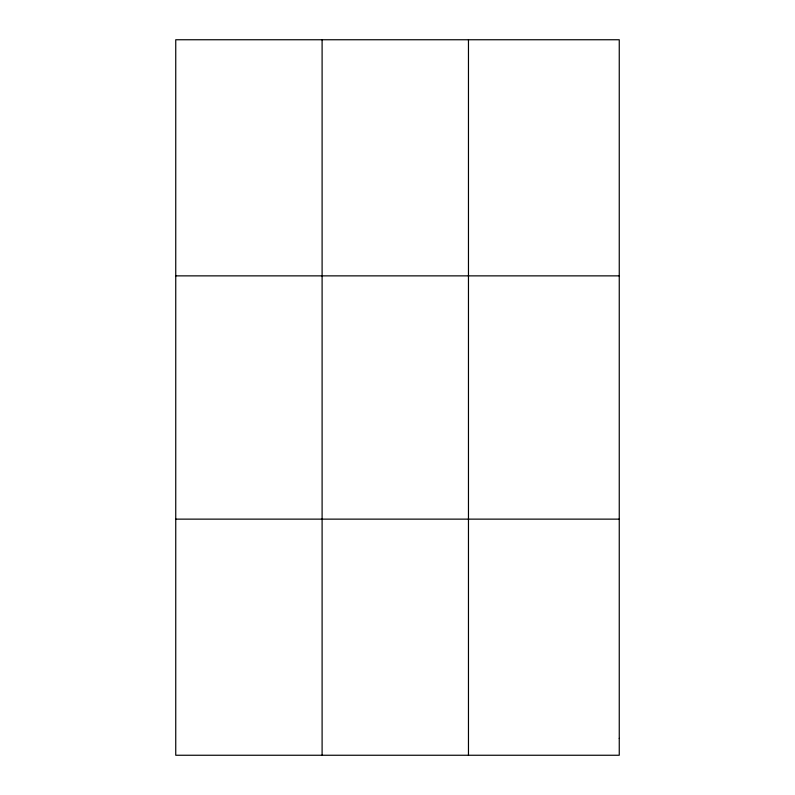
<?xml version="1.0" encoding="UTF-8"?>
<svg xmlns="http://www.w3.org/2000/svg" width="795" height="795" viewBox="0 0 795 795"><rect width="100%" height="100%" fill="white"/><g stroke="black" fill="none" stroke-linecap="round" stroke-linejoin="round"><path stroke-width="1.19" d="M322.104 39.75L322.104 755.25M468.464 39.75L468.464 755.25M175.745 275.865L619.255 275.865M175.745 519.135L619.255 519.135M619.255 738.386L619.255 755.25L175.745 755.25L175.745 39.75L619.255 39.75L619.255 738.386"/></g></svg>
